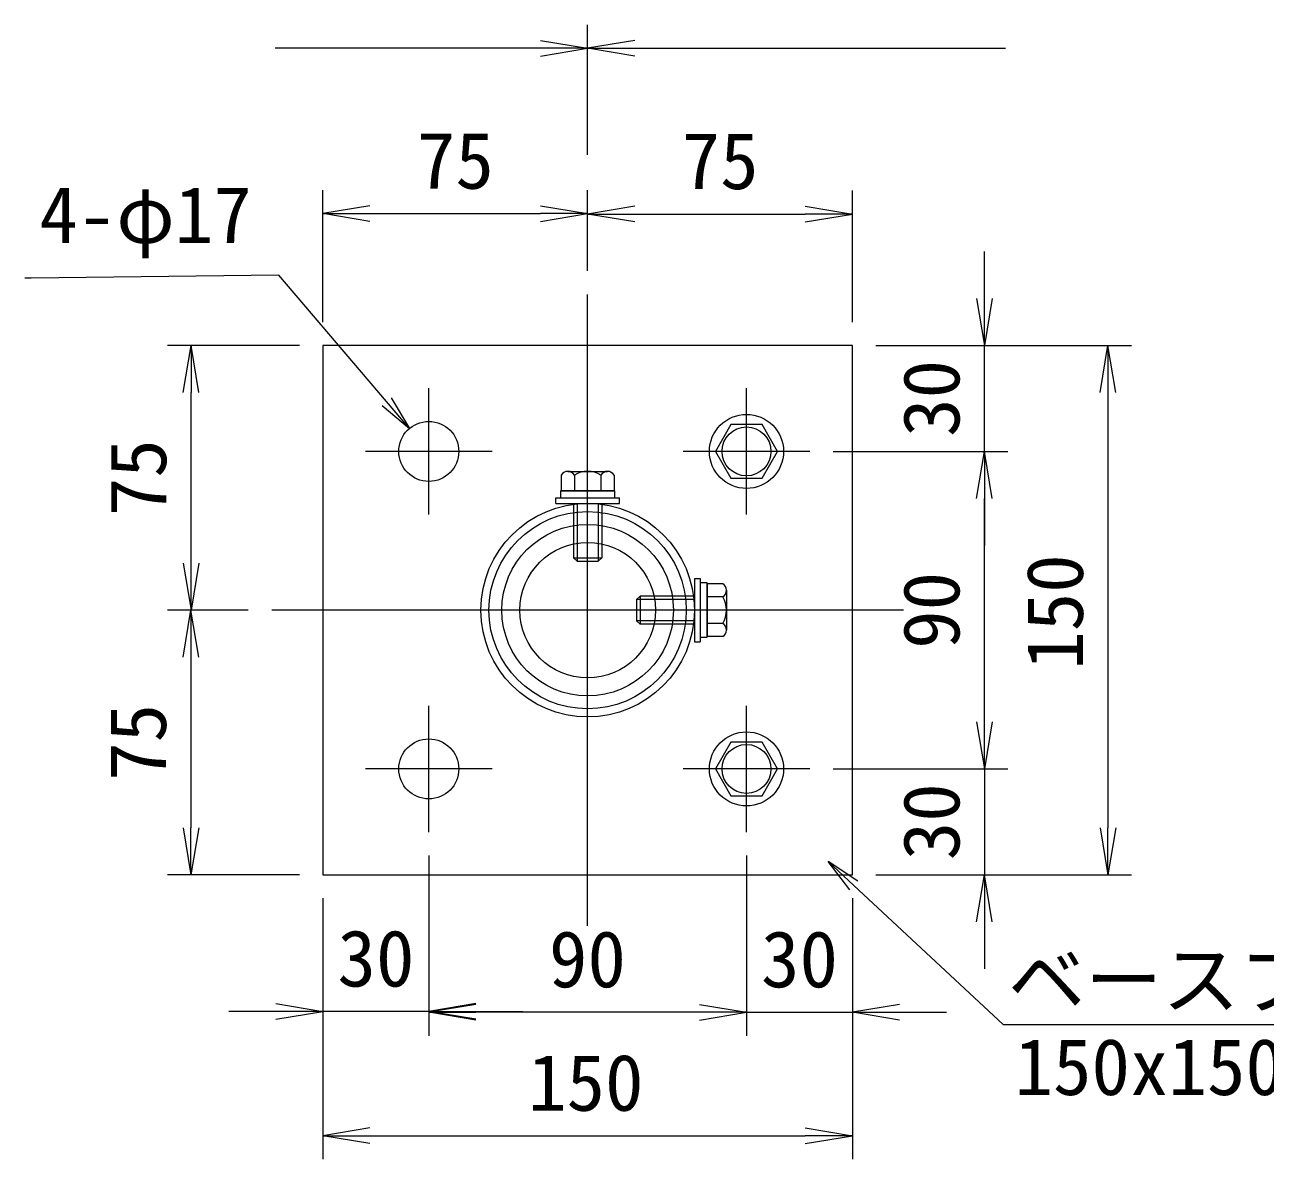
# Model space of a CAD drawing. Units: millimetres, scale not verified, with parts at other scales. Extents: x -4200 to 4200, y -2970 to 2970.
# Drawn here: x -106 to 948, y -1723 to -758 of the extents above; entities that cross this region are included whole.
import ezdxf
from ezdxf.enums import TextEntityAlignment as Align

# ---------------------------------------------------------------- set-up
doc = ezdxf.new("R2010")
doc.units = ezdxf.units.MM
doc.header["$LTSCALE"] = 20
doc.linetypes.add('USER1', pattern=[50.8, 31.75, -6.35, 6.35, -6.35])
for name, color, linetype, lineweight in [('0-1_D-STR-TXT', 7, 'Continuous', 9), ('0-2_D-BMK', 2, 'USER1', 13), ('0-3_D-STR1', 1, 'Continuous', 18), ('0-4_D-STR3', 3, 'Continuous', 13), ('0-5_D-STR-DIM', 7, 'Continuous', 9), ('0-6_0', 3, 'Continuous', 18)]:
    doc.layers.add(name, color=color, linetype=linetype, lineweight=lineweight)
doc.styles.add('ＭＳ ゴシック', font='')
doc.styles.get('ＭＳ ゴシック').set_extended_font_data('MS Gothic')

# ---------------------------------------------------------------- blocks, each defined once
blk = doc.blocks.new('_Open')
at = {"layer": '0-6_0', "color": 7, "lineweight": 9}
blk.add_line((-20, 3.33), (0, 0), dxfattribs=at)
blk.add_lwpolyline([(-20, -3.33), (0, 0), (-20, 0)], dxfattribs=at)
blk = doc.blocks.new('M10-平')
at = {"layer": '0-6_0'}
blk.add_lwpolyline([(152.6, -88.1), (152.6, 88.1), (0, 176.2), (-152.6, 88.1), (-152.6, -88.1), (0, -176.2)], close=True, dxfattribs=at)
for radius in [210, 138.5]:
    blk.add_circle((0, 0), radius, dxfattribs=at)
blk = doc.blocks.new('MLeader2')
at = {"layer": '0-1_D-STR-TXT'}
blk.add_line((595.33, -1494.06), (576.8, -1469.94), dxfattribs=at)
for points in [[(602.15, -1486.75), (576.8, -1469.94), (598.74, -1490.4)], [(598.74, -1490.4), (725.55, -1608.67), (1017.62, -1608.67), (1199.71, -1608.67)]]:
    blk.add_lwpolyline(points, dxfattribs=at)
blk = doc.blocks.new('MLeader3')
at = {"layer": '0-1_D-STR-TXT'}
blk.add_line((205.3, -1075.67), (220.93, -1101.76), dxfattribs=at)
for points in [[(201.49, -1078.91), (109.91, -971.23), (-100.55, -973.93), (-105.95, -973.93)], [(197.68, -1082.15), (220.93, -1101.76), (201.49, -1078.91)]]:
    blk.add_lwpolyline(points, dxfattribs=at)

msp = doc.modelspace()

# ---------------------------------------------------------------- linework, layer by layer
at = {"layer": '0-2_D-BMK'}
for p, q in [((372.42, -1524.63), (372.42, -987.8)), ((237.42, -1174.96), (237.42, -1067.47)), ((507.42, -1174.96), (507.42, -1067.47)), ((291.16, -1121.21), (183.67, -1121.21)), ((561.16, -1121.21), (453.67, -1121.21)), ((640.83, -1256.21), (104, -1256.21)), ((237.42, -1444.96), (237.42, -1337.47)), ((507.42, -1444.96), (507.42, -1337.47)), ((291.16, -1391.21), (183.67, -1391.21)), ((561.16, -1391.21), (453.67, -1391.21))]:
    msp.add_line(p, q, dxfattribs=at)
at = {"layer": '0-3_D-STR1'}
for radius in [90.75, 83.85]:
    msp.add_circle((372.42, -1256.21), radius, dxfattribs=at)
at = {"layer": '0-4_D-STR3'}
for p, q in [((355.53, -1138.16), (389.3, -1138.16)), ((349.92, -1141.4), (349.92, -1154.66)), ((361.14, -1141.4), (361.14, -1154.66)), ((383.69, -1141.4), (383.69, -1154.66)), ((394.92, -1141.4), (394.92, -1154.66)), ((349.92, -1154.66), (394.92, -1154.66)), ((345.42, -1160.66), (399.42, -1160.66)), ((345.42, -1165.46), (345.42, -1160.66)), ((360.42, -1165.46), (360.42, -1211.66)), ((363.42, -1165.46), (363.42, -1214.66)), ((381.42, -1165.46), (381.42, -1214.66)), ((384.42, -1165.46), (384.42, -1211.66)), ((360.42, -1211.66), (363.42, -1214.66)), ((363.42, -1214.66), (381.42, -1214.66)), ((463.17, -1229.21), (467.97, -1229.21)), ((467.97, -1229.21), (467.97, -1283.21)), ((487.23, -1233.71), (473.97, -1233.71)), ((473.97, -1233.71), (473.97, -1278.71)), ((490.47, -1239.33), (490.47, -1273.1)), ((416.97, -1244.21), (413.97, -1247.21)), ((463.17, -1247.21), (413.97, -1247.21)), ((413.97, -1247.21), (413.97, -1265.21)), ((463.17, -1244.21), (416.97, -1244.21)), ((487.23, -1244.94), (473.97, -1244.94)), ((463.17, -1265.21), (413.97, -1265.21)), ((463.17, -1268.21), (416.97, -1268.21)), ((487.23, -1267.49), (473.97, -1267.49)), ((487.23, -1278.71), (473.97, -1278.71))]:
    msp.add_line(p, q, dxfattribs=at)
for points in [[(147.42, -1481.21), (597.42, -1481.21), (597.42, -1031.21), (147.42, -1031.21)], [(349.32, -1154.66), (349.32, -1160.66), (395.52, -1160.66), (395.52, -1154.66)], [(473.97, -1233.11), (467.97, -1233.11), (467.97, -1279.31), (473.97, -1279.31)]]:
    msp.add_lwpolyline(points, close=True, dxfattribs=at)
for points in [[(345.42, -1165.46), (399.42, -1165.46), (399.42, -1160.66)], [(360.42, -1211.66), (384.42, -1211.66), (381.42, -1214.66)], [(463.17, -1229.21), (463.17, -1283.21), (467.97, -1283.21)], [(416.97, -1244.21), (416.97, -1268.21), (413.97, -1265.21)]]:
    msp.add_lwpolyline(points, dxfattribs=at)
for centre, radius in [((237.42, -1121.21), 25.5), ((372.42, -1256.21), 72.9), ((372.42, -1256.21), 57.6), ((237.42, -1391.21), 25.5)]:
    msp.add_circle(centre, radius, dxfattribs=at)
for centre, radius, start, end in [((355.53, -1144.64), 6.48, 30, 150), ((372.42, -1159.4), 21.24, 57.93138, 122.06862), ((389.3, -1144.64), 6.48, 30, 150), ((483.99, -1239.33), 6.48, 300, 60), ((469.23, -1256.21), 21.24, 327.93138, 32.06862), ((483.99, -1273.1), 6.48, 300, 60)]:
    msp.add_arc(centre, radius, start, end, dxfattribs=at)
at = {"layer": '0-5_D-STR-DIM'}
for p, q in [((372.42, -869.04), (372.42, -758.46)), ((372.42, -869.04), (372.42, -758.46)), ((332.42, -778.46), (106.84, -778.46)), ((412.42, -778.46), (727.6, -778.46)), ((147.42, -1011.21), (147.42, -899.04)), ((372.42, -967.8), (372.42, -899.04)), ((372.42, -967.8), (372.42, -899.35)), ((597.42, -1011.21), (597.42, -899.35)), ((187.42, -919.04), (332.42, -919.04)), ((412.42, -919.35), (557.42, -919.35)), ((709.59, -991.21), (709.59, -951.21)), ((127.42, -1031.21), (15.4, -1031.21)), ((617.42, -1031.21), (834.59, -1031.21)), ((617.42, -1031.21), (729.59, -1031.21)), ((709.59, -1121.21), (709.59, -1031.21)), ((35.4, -1216.21), (35.4, -1071.21)), ((814.59, -1071.21), (814.59, -1441.21)), ((581.16, -1121.21), (729.59, -1121.21)), ((581.16, -1121.21), (729.59, -1121.21)), ((709.59, -1351.21), (709.59, -1161.21)), ((709.59, -1161.21), (709.59, -1201.21)), ((84, -1256.21), (15.24, -1256.21)), ((84, -1256.21), (15.4, -1256.21)), ((35.24, -1296.21), (35.24, -1441.21)), ((709.59, -1351.21), (709.59, -1311.21)), ((581.16, -1391.21), (729.59, -1391.21)), ((581.16, -1391.21), (729.59, -1391.21)), ((709.59, -1391.21), (709.59, -1481.21)), ((237.42, -1464.96), (237.42, -1618.07)), ((237.42, -1464.96), (237.42, -1617.43)), ((507.4, -1464.96), (507.4, -1618.11)), ((507.42, -1464.96), (507.42, -1618.07)), ((127.42, -1481.21), (15.24, -1481.21)), ((617.42, -1481.21), (834.59, -1481.21)), ((617.42, -1481.21), (729.59, -1481.21)), ((147.42, -1501.21), (147.42, -1723.07)), ((147.42, -1501.21), (147.42, -1617.43)), ((597.42, -1501.21), (597.42, -1723.07)), ((597.42, -1501.21), (597.42, -1618.11)), ((709.59, -1521.21), (709.59, -1561.21)), ((107.42, -1597.43), (67.42, -1597.43)), ((237.42, -1597.43), (147.42, -1597.43)), ((277.42, -1597.43), (317.42, -1597.43)), ((467.42, -1598.07), (277.42, -1598.07)), ((467.4, -1598.11), (427.4, -1598.11)), ((507.4, -1598.11), (597.42, -1598.11)), ((637.42, -1598.11), (677.42, -1598.11)), ((187.42, -1703.07), (557.42, -1703.07))]:
    msp.add_line(p, q, dxfattribs=at)

# ---------------------------------------------------------------- block references
at = {"layer": '0-1_D-STR-TXT'}
for name in ['MLeader3', 'MLeader2']:
    msp.add_blockref(name, (0, 0), dxfattribs=at)
at = {"layer": '0-4_D-STR3', "xscale": 0.15, "yscale": 0.15, "rotation": 30}
for p in [(507.42, -1121.21), (507.42, -1391.21)]:
    msp.add_blockref('M10-平', p, dxfattribs=at)
at = {"layer": '0-5_D-STR-DIM', "xscale": 2, "yscale": 2}
for p in [(372.42, -778.46), (372.42, -919.04), (597.42, -919.35), (147.42, -1597.43), (507.4, -1598.11), (507.42, -1598.07), (597.42, -1703.07)]:
    msp.add_blockref('_Open', p, dxfattribs=at)
for p, rotation in [((372.42, -778.46), 180), ((147.42, -919.04), 180), ((372.42, -919.35), 180), ((709.59, -1031.21), 270), ((35.4, -1031.21), 90), ((814.59, -1031.21), 90), ((709.59, -1121.21), 90), ((709.59, -1121.21), 90), ((35.4, -1256.21), 270), ((35.24, -1256.21), 90), ((709.59, -1391.21), 270), ((709.59, -1391.21), 270), ((35.24, -1481.21), 270), ((814.59, -1481.21), 270), ((709.59, -1481.21), 90), ((237.42, -1597.43), 180), ((237.42, -1598.07), 180), ((597.42, -1598.11), 180), ((147.42, -1703.07), 180)]:
    msp.add_blockref('_Open', p, dxfattribs=dict(at, rotation=rotation))

# ---------------------------------------------------------------- texts
at = {"layer": '0-1_D-STR-TXT', "style": 'ＭＳ ゴシック'}
for s, p in [('4-φ17', (-93.64, -958.47)), ('ベースプレート', (729.68, -1608.86)), ('150x150x6 ', (735.23, -1682.93))]:
    msp.add_text(s, height=48.09, dxfattribs=at).set_placement(p, align=Align.BOTTOM_LEFT)
at = {"layer": '0-5_D-STR-DIM', "style": 'ＭＳ ゴシック'}
for s, p in [('75', (227.32, -912.29)), ('75', (452.32, -912.6)), ('30', (159.79, -1590.68)), ('90', (339.54, -1591.33)), ('30', (519.78, -1591.36)), ('150', (321.77, -1696.33))]:
    msp.add_text(s, height=48.09, dxfattribs=at).set_placement(p, align=Align.BOTTOM_LEFT)
for s, p in [('30', (702.84, -1108.84)), ('75', (28.65, -1176.31)), ('150', (807.84, -1306.86)), ('90', (702.84, -1289.09)), ('75', (28.5, -1401.31)), ('30', (702.84, -1468.84))]:
    msp.add_text(s, height=48.09, rotation=90, dxfattribs=at).set_placement(p, align=Align.BOTTOM_LEFT)

doc.saveas('drawing.dxf')
